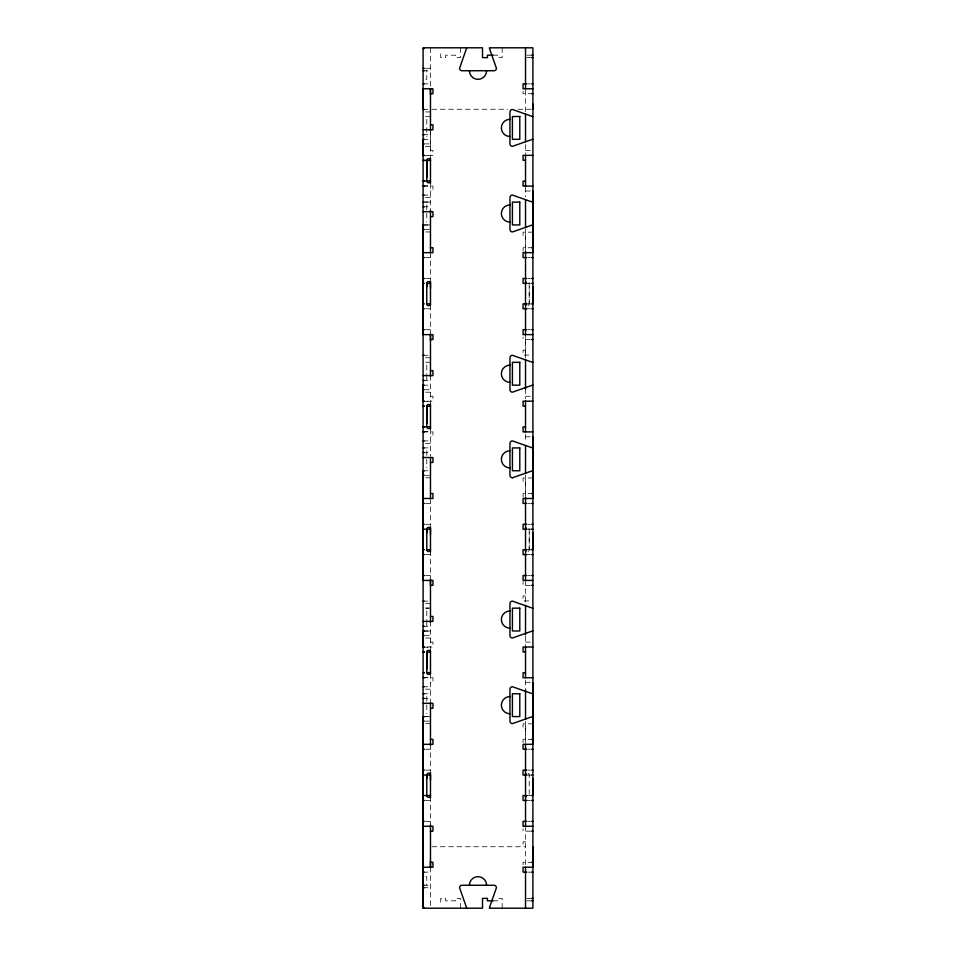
<?xml version="1.0" encoding="UTF-8"?>
<svg xmlns="http://www.w3.org/2000/svg" width="956" height="956" viewBox="0 0 956 956"><rect width="100%" height="100%" fill="white"/><g stroke="black" fill="none" stroke-linecap="round" stroke-linejoin="round"><path stroke-width="0.72" stroke-dasharray="4.78 3.58" d="M430.475 132.788L430.475 150.439L432.937 150.439L432.937 155.35L423.102 155.35M525.525 739.394L525.525 723.823M525.525 493.571L525.525 478M525.525 355.082L525.525 334.6L525.525 358.022M525.525 247.735L525.525 232.177M528.047 551.409A1.84 1.84 0 0 0 529.218 549.7L529.218 532.623M528.047 305.585A1.84 1.84 0 0 0 529.218 303.877L529.218 286.8M425.862 79.348L426.782 79.324L426.782 70.744M493.045 55.173L497.251 55.173L497.251 57.635L502.175 57.635L502.175 47.8M526.756 55.173L532.898 55.173M526.756 57.635L532.898 57.635M425.551 68.282L430.475 68.282M423.102 70.744L430.475 70.744M423.102 83.853L430.475 83.853M527.987 83.853L530.449 83.853M532.898 93.688L523.063 93.688L523.063 91.226M431.957 109.259L507.708 109.259M518.104 109.259L532.898 109.259M423.102 109.486L429.244 109.486M425.551 111.936L430.475 111.936M425.551 116.405L430.475 116.405M423.102 134.665L430.475 134.665M423.102 139.433L430.475 139.325M425.551 143.902L429.244 143.902M425.551 146.352L430.475 146.352M525.525 150.439L532.898 150.439M423.102 155.553L430.475 155.553M423.102 185.87L430.475 185.87M423.102 186.073L432.937 186.073L432.937 190.997L430.475 190.997M525.525 190.997L532.898 190.997M423.102 195.072L430.475 195.072M425.551 197.534L430.475 197.534M425.551 202.003L430.475 202.003M423.102 202.098L430.475 202.098M423.102 206.771L430.475 206.771M424.942 224.923L430.475 224.923M423.102 225.019L429.244 225.019M425.551 229.488L429.244 229.488M425.551 231.95L430.475 231.95M532.898 232.177L523.063 232.177L523.063 237.088L525.525 237.088M532.898 247.735L523.063 247.735L523.063 252.659M425.551 257.57L430.475 257.57M527.987 257.57L530.449 257.57M425.551 278.471L430.475 278.471M527.987 278.471L530.449 278.471M527.365 283.382L530.449 283.382M527.365 303.877L530.449 303.877M425.551 308.788L430.475 308.788M526.756 308.788L530.449 308.788M425.551 329.689L430.475 329.689M527.987 329.689L530.449 329.689M530.449 339.511L523.063 339.511L523.063 337.062M525.525 350.171L523.063 350.171L523.063 355.082L531.058 355.082M423.102 355.309L429.244 355.309M425.551 357.771L430.475 357.771M425.551 362.228L430.475 362.228M423.102 380.488L430.475 380.488M423.102 385.256L430.475 385.16M425.551 389.725L429.244 389.725M425.551 392.187L430.475 392.187M430.475 396.262L432.937 396.262L432.937 401.173L423.102 401.173M525.525 396.262L532.898 396.262M423.102 401.389L430.475 401.389M423.102 431.706L430.475 431.706M423.102 431.909L432.937 431.909L432.937 436.82L430.475 436.82M525.525 436.82L532.898 436.82M423.102 440.907L430.475 440.907M425.551 443.357L430.475 443.357M423.102 447.934L430.475 447.826M423.102 452.594L430.475 452.594M423.102 470.854L430.475 470.746M425.551 475.323L429.244 475.323M425.551 477.773L430.475 477.773M532.898 478L523.063 478L523.063 482.911L525.525 482.911M532.898 493.571L523.063 493.571L523.063 498.482M425.551 503.406L430.475 503.406M527.987 503.406L530.449 503.406M425.551 524.294L430.475 524.294M527.987 524.294L530.449 524.294M527.365 529.218L532.898 529.218M527.365 549.7L531.667 549.7M425.551 554.611L430.475 554.611M526.756 554.611L530.449 554.611M425.551 575.512L430.475 575.512M527.987 575.512L530.449 575.512M530.449 585.347L523.063 585.347L523.063 581.654M525.525 595.994L523.063 595.994L523.063 600.918L531.058 600.918M423.102 601.133L429.244 601.133M425.551 603.595L430.475 603.595M425.551 608.064L430.475 608.064M425.862 608.159L428.635 608.159M423.102 626.311L430.475 626.311M425.551 630.984L430.475 630.984M423.102 631.091L429.244 631.091M425.551 635.549L429.244 635.549M425.551 638.01L430.475 638.01M430.475 642.085L432.937 642.085L432.937 647.009L423.102 647.009M525.525 642.085L532.898 642.085M423.102 647.212L430.475 647.212M423.102 677.529L430.475 677.529M423.102 677.732L432.937 677.732L432.937 682.656L430.475 682.656M525.525 682.656L532.898 682.656M423.102 686.731L430.475 686.731M425.551 689.192L430.475 689.192M423.102 693.757L430.475 693.757M423.102 698.43L430.475 698.43M424.942 716.582L430.475 716.582M423.102 716.677L429.244 716.677M425.551 721.147L429.244 721.147M425.551 723.608L430.475 723.608M532.898 723.823L523.063 723.823L523.063 728.747L525.525 728.747M532.898 739.394L523.063 739.394L523.063 744.318M425.551 749.229L430.475 749.229M527.987 749.229L530.449 749.229M425.551 770.13L430.475 770.13M527.987 770.13L530.449 770.13M527.365 775.041L532.898 775.041M527.365 795.523L531.667 795.523M425.551 800.447L430.475 800.447M526.756 800.447L530.449 800.447M425.551 821.335L430.475 821.335M527.987 821.335L530.449 821.335M531.058 831.17L523.063 831.17L523.063 828.721M525.525 841.83L523.063 841.83L523.063 846.741M431.969 846.741L525.525 846.741M532.898 862.312L523.063 862.312L523.063 864.774M423.102 872.147L430.475 872.147M527.987 872.147L531.667 872.147M423.102 885.256L430.475 885.256M423.102 887.718L430.475 887.718M526.756 898.365L531.667 898.365M493.045 900.827L497.251 900.827L497.251 898.365L502.175 898.365L502.175 908.2M526.756 900.827L531.667 900.827M425.862 876.652L426.782 876.676L426.782 885.256M529.218 303.877L529.218 283.382A1.84 1.84 0 0 0 528.047 281.673M529.218 549.7L529.218 529.218A1.84 1.84 0 0 0 528.047 527.497M525.525 90.234L525.525 112.199M525.525 144.547L525.525 154.119M525.525 187.304L525.525 196.876M525.525 229.225L525.525 252.659M525.525 388.913L525.525 398.724M525.525 434.371L525.525 442.712M525.525 475.06L525.525 498.482M525.525 580.423L525.525 603.857M525.525 636.206L525.525 645.778M525.525 680.194L525.525 690.005M525.525 721.374L525.525 744.318M525.525 826.259L525.525 865.766M460.386 47.8L460.386 57.635L455.462 57.635L455.462 55.173L445.627 55.173L445.627 57.635L440.716 57.635L440.716 50.608M460.386 908.2L460.386 898.365L455.462 898.365L455.462 900.827L445.627 900.827L445.627 898.365L440.716 898.365L440.716 905.392M430.475 47.8L430.475 88.777M430.475 129.741L430.475 159.043M430.475 183.421L430.475 210.846M430.475 252.659L430.475 279.702M430.475 305.095L430.475 334.6M430.475 375.577L430.475 404.866M430.475 429.244L430.475 455.94M430.475 498.482L430.475 525.525M430.475 550.931L430.475 580.423M430.475 621.4L430.475 651.92M430.475 673.849L430.475 701.776M430.475 744.318L430.475 771.361M430.475 796.754L430.475 826.259M430.475 867.223L430.475 908.2M426.782 119.309L426.782 136.517M426.782 204.907L426.782 222.115M426.782 365.144L426.782 374.453M426.782 375.182L426.782 382.352M426.782 450.73L426.782 467.938M426.782 610.968L426.782 620.289M426.782 621.006L426.782 628.176M426.782 696.566L426.782 713.774M528.047 773.332A1.84 1.84 0 0 1 529.218 775.041L529.218 795.523A1.84 1.84 0 0 1 528.047 797.244"/><path stroke-width="1.43" d="M493.045 900.827L487.429 900.827L487.429 898.365L482.505 898.365L482.505 908.2L423.102 908.2L423.102 716.582M423.102 470.746L423.102 580.423L432.937 580.423L432.937 585.347L430.475 585.347M423.102 385.16L423.102 401.173L424.333 401.173M423.102 109.259L423.102 88.777L432.937 88.777L432.937 93.688L430.475 93.688M426.782 778.459L426.782 775.041A1.84 1.84 0 0 1 428.635 773.201A1.84 1.84 0 0 1 430.475 775.041L430.475 780.168M426.782 669.2L426.782 652.123A1.84 1.84 0 0 1 428.635 650.283A1.84 1.84 0 0 1 430.475 652.123L426.782 652.123L426.782 672.618A1.84 1.84 0 0 0 428.635 674.458A1.84 1.84 0 0 0 430.475 672.618L426.782 672.618M426.782 532.623L426.782 529.218A1.84 1.84 0 0 1 428.635 527.365A1.84 1.84 0 0 1 430.475 529.218L430.475 534.332M426.782 423.377L426.782 406.3A1.84 1.84 0 0 1 428.635 404.46A1.84 1.84 0 0 1 430.475 406.3L426.782 406.3L426.782 426.782A1.84 1.84 0 0 0 428.635 428.635A1.84 1.84 0 0 0 430.475 426.782L423.102 426.782M426.782 286.8L426.782 283.382A1.84 1.84 0 0 1 428.635 281.542A1.84 1.84 0 0 1 430.475 283.382L430.475 288.509M426.782 177.541L426.782 160.477A1.84 1.84 0 0 1 428.635 158.624A1.84 1.84 0 0 1 430.475 160.477L423.102 160.477M430.475 584.821L430.475 580.423M430.475 340.455L430.475 334.6L430.475 376.652M430.475 94.62L430.475 88.777L430.475 130.972M532.898 846.741L532.898 867.223L523.063 867.223L523.063 872.147L526.756 872.147M532.898 778.459L532.898 795.523L531.428 795.523M532.898 682.656L532.898 744.318L523.063 744.318L523.063 749.229L526.756 749.229M532.898 532.623L532.898 549.7L531.428 549.7M532.898 436.82L532.898 498.482L523.063 498.482L523.063 503.406L526.756 503.406M532.898 286.8L532.898 303.877L531.428 303.877M532.898 190.997L532.898 252.659L523.063 252.659L523.063 257.57L526.756 257.57M532.898 109.259L532.898 104.132M512.416 477.773L532.193 470.854A2.45 2.45 0 0 1 532.898 470.746M423.102 48.505L424.333 48.505M493.045 55.173L487.429 55.173L487.429 57.635L482.505 57.635L482.505 47.8L423.102 47.8L423.102 908.2M531.667 55.173L532.898 55.173M531.667 57.635L532.898 57.635M423.102 68.282L424.333 68.282M423.102 70.744L424.333 70.744M423.102 83.853L424.333 83.853M526.756 83.853L523.063 83.853L523.063 88.777L532.898 88.777M531.667 83.853L532.898 83.853M531.667 93.688L532.898 93.688M423.102 109.486L424.333 109.486M430.475 124.83L432.937 124.83L432.937 129.741L423.102 129.741M423.102 134.665L424.333 134.665M424.333 139.325L423.102 139.433L423.102 155.35L424.333 155.35M423.102 143.902L424.333 143.902M532.898 155.35L523.063 155.35L523.063 160.261L525.525 160.261M423.102 155.553L424.333 155.553M423.102 160.261L424.333 160.261M423.102 180.959L430.475 180.959A1.84 1.84 0 0 1 428.635 182.799A1.84 1.84 0 0 1 426.782 180.959L426.782 160.477M423.102 181.162L424.333 181.162M525.525 181.162L523.063 181.162L523.063 186.073L532.898 186.073M423.102 185.87L424.333 185.87M423.102 186.073L424.333 186.073M423.102 195.072L424.333 195.072M423.102 202.098L424.333 202.098M423.102 206.771L424.333 206.771M423.102 211.682L432.937 211.682L432.937 216.606L430.475 216.606M424.333 225.019L423.102 225.019L423.102 334.6L432.937 334.6L432.937 339.511L430.475 339.511M423.102 229.488L424.333 229.488M430.475 247.735L432.937 247.735L432.937 252.659L423.102 252.659M531.667 247.735L532.898 247.735M423.102 257.57L424.333 257.57M531.667 257.57L532.898 257.57M423.102 278.471L424.333 278.471M526.756 278.471L523.063 278.471L523.063 283.382L527.007 283.382M531.667 278.471L532.898 278.471M423.102 283.382L424.333 283.382M430.475 283.382L426.782 283.382L426.782 303.877A1.84 1.84 0 0 0 428.635 305.717A1.84 1.84 0 0 0 430.475 303.877L426.782 303.877M531.667 283.382L532.898 283.382M423.102 303.877L424.333 303.877M527.007 303.877L523.063 303.877L523.063 308.788L526.756 308.788M423.102 308.788L424.333 308.788M531.667 308.788L532.898 308.788M423.102 329.689L424.333 329.689M526.756 329.689L523.063 329.689L523.063 334.6L532.898 334.6M531.667 329.689L532.898 329.689M531.667 339.511L532.898 339.511M423.102 355.309L424.333 355.309M430.475 370.653L432.937 370.653L432.937 375.577L423.102 375.577M423.102 380.488L424.333 380.488M423.102 385.256L424.333 385.16M423.102 389.725L424.333 389.725M532.898 401.173L523.063 401.173L523.063 406.097L525.525 406.097M423.102 401.389L424.333 401.389M423.102 406.097L424.333 406.097M423.102 406.3L424.333 406.3M423.102 426.985L424.333 426.985M525.525 426.985L523.063 426.985L523.063 431.909L532.898 431.909M423.102 431.706L424.333 431.706M423.102 431.909L424.333 431.909M423.102 440.907L424.333 440.907M423.102 447.934L424.333 447.934M423.102 452.594L424.333 452.594M423.102 457.518L432.937 457.518L432.937 462.429L430.475 462.429M423.102 470.854L424.333 470.854M423.102 475.323L424.333 475.323M430.475 493.571L432.937 493.571L432.937 498.482L423.102 498.482M531.667 493.571L532.898 493.571M423.102 503.406L424.333 503.406M531.667 503.406L532.898 503.406M423.102 524.294L424.333 524.294M526.756 524.294L523.063 524.294L523.063 529.218L526.756 529.218M531.667 524.294L532.898 524.294M423.102 529.218L430.475 529.218M531.428 529.218L532.898 529.218M423.102 549.7L424.333 549.7M426.782 549.7L430.475 549.7A1.84 1.84 0 0 1 428.635 551.54A1.84 1.84 0 0 1 426.782 549.7L426.782 529.218M527.007 549.7L523.063 549.7L523.063 554.611L526.756 554.611M423.102 554.611L424.333 554.611M531.667 554.611L532.898 554.611M423.102 575.512L424.333 575.512M526.756 575.512L523.063 575.512L523.063 580.423L532.898 580.423M531.667 575.512L532.898 575.512M531.667 585.347L532.898 585.347M423.102 601.133L424.333 601.133M430.475 616.489L432.937 616.489L432.937 621.4L423.102 621.4M423.102 626.311L424.333 626.311M424.333 630.984L423.102 630.984L423.102 647.009L424.333 647.009M423.102 631.091L424.333 631.091M423.102 635.549L424.333 635.549M532.898 647.009L523.063 647.009L523.063 651.92L525.525 651.92M423.102 647.212L424.333 647.212M423.102 651.92L424.333 651.92M423.102 652.123L424.333 652.123M423.102 672.618L424.333 672.618M423.102 672.821L424.333 672.821M525.525 672.821L523.063 672.821L523.063 677.732L532.898 677.732M423.102 677.529L424.333 677.529M423.102 677.732L424.333 677.732M423.102 686.731L424.333 686.731M423.102 693.757L424.333 693.757M423.102 698.43L424.333 698.43M423.102 703.341L432.937 703.341L432.937 708.265L430.475 708.265M423.102 716.677L424.333 716.677M423.102 721.147L424.333 721.147M430.475 739.394L432.937 739.394L432.937 744.318L423.102 744.318M531.667 739.394L532.898 739.394M423.102 749.229L424.333 749.229M531.667 749.229L532.898 749.229M423.102 770.13L424.333 770.13M526.756 770.13L523.063 770.13L523.063 775.041L526.756 775.041M531.667 770.13L532.898 770.13M423.102 775.041L430.475 775.041M531.667 775.041L532.898 775.041M423.102 795.523L430.475 795.523A1.84 1.84 0 0 1 428.635 797.376A1.84 1.84 0 0 1 426.782 795.523L426.782 775.041M527.007 795.523L523.063 795.523L523.063 800.447L526.756 800.447M423.102 800.447L424.333 800.447M531.667 800.447L532.898 800.447M423.102 821.335L424.333 821.335M526.756 821.335L523.063 821.335L523.063 826.259L532.898 826.259M531.667 821.335L532.898 821.335M423.102 826.259L432.937 826.259L432.937 831.17L430.475 831.17M531.667 831.17L532.898 831.17M430.475 862.312L432.937 862.312L432.937 867.223L423.102 867.223M531.667 862.312L532.898 862.312M423.102 872.147L424.333 872.147M531.667 872.147L532.898 872.147M423.102 885.256L424.333 885.256M423.102 887.718L424.333 887.718M531.667 898.365L532.898 898.365M531.667 900.827L532.898 900.827M423.102 907.495L424.333 907.495M525.525 47.8L525.525 88.777M525.525 113.668L525.525 141.727M525.525 155.35L525.525 186.073M525.525 199.696L525.525 227.755M525.525 251.428L525.525 334.6M525.525 359.492L525.525 389.008M525.525 401.173L525.525 431.909M525.525 445.532L525.525 473.59M525.525 497.251L525.525 580.423M525.525 605.327L525.525 634.844M525.525 647.009L525.525 677.732M525.525 690.005L525.525 719.414M525.525 744.318L525.525 826.259M525.525 867.223L525.525 908.2M430.475 158.015L430.475 183.421M430.475 210.117L430.475 252.659M430.475 280.933L430.475 305.095M430.475 403.838L430.475 429.244M430.475 457.41L430.475 498.482M430.475 526.756L430.475 552.162M430.475 579.205L430.475 622.476M430.475 650.905L430.475 673.849M430.475 702.505L430.475 745.549M430.475 772.579L430.475 797.985M430.475 825.028L430.475 867.223L430.475 861.38M525.525 775.041A1.84 1.84 0 0 1 526.063 773.739M526.063 796.838A1.84 1.84 0 0 1 525.525 795.523M525.525 529.218A1.84 1.84 0 0 1 526.063 527.915M526.063 551.003A1.84 1.84 0 0 1 525.525 549.7M525.525 283.382A1.84 1.84 0 0 1 526.063 282.08M526.063 305.179A1.84 1.84 0 0 1 525.525 303.877M469.396 885.256A8.604 8.604 0 0 1 478 876.652A8.604 8.604 0 0 1 486.604 885.256M466.588 908.2A2.462 2.462 0 0 0 466.492 907.495L459.561 887.718A2.462 2.462 0 0 1 462.023 885.256L493.977 885.256A2.462 2.462 0 0 1 496.439 887.718L489.508 907.495A2.462 2.462 0 0 0 489.412 908.2L532.898 908.2L532.898 47.8L489.412 47.8A2.462 2.462 0 0 0 489.508 48.505L496.439 68.282A2.462 2.462 0 0 1 493.977 70.744L462.023 70.744A2.462 2.462 0 0 1 459.561 68.282L466.492 48.505A2.462 2.462 0 0 0 466.588 47.8M532.898 716.582A2.462 2.462 0 0 0 532.193 716.677L512.416 723.608A2.462 2.462 0 0 1 509.954 721.147L509.954 689.192A2.462 2.462 0 0 1 512.416 686.731L532.193 693.65A2.462 2.462 0 0 0 532.898 693.757M509.954 713.774A8.604 8.604 0 0 1 501.35 705.17A8.604 8.604 0 0 1 509.954 696.566M532.898 630.984A2.462 2.462 0 0 0 532.193 631.091L512.416 638.01A2.462 2.462 0 0 1 509.954 635.549L509.954 603.595A2.462 2.462 0 0 1 512.416 601.133L532.193 608.064A2.462 2.462 0 0 0 532.898 608.159M509.954 628.176A8.604 8.604 0 0 1 501.35 619.572A8.604 8.604 0 0 1 509.954 610.968M512.416 477.773A2.462 2.462 0 0 1 509.954 475.323L509.954 443.357A2.462 2.462 0 0 1 512.416 440.907L532.193 447.826A2.462 2.462 0 0 0 532.898 447.934M509.954 467.938A8.604 8.604 0 0 1 501.35 459.334A8.604 8.604 0 0 1 509.954 450.73M532.898 385.16A2.462 2.462 0 0 0 532.193 385.256L512.416 392.187A2.462 2.462 0 0 1 509.954 389.725L509.954 357.771A2.462 2.462 0 0 1 512.416 355.309L532.193 362.228A2.462 2.462 0 0 0 532.898 362.336M509.954 382.352A8.604 8.604 0 0 1 501.35 373.748A8.604 8.604 0 0 1 509.954 365.144M532.898 224.923A2.462 2.462 0 0 0 532.193 225.019L512.416 231.95A2.462 2.462 0 0 1 509.954 229.488L509.954 197.534A2.462 2.462 0 0 1 512.416 195.072L532.193 202.003A2.462 2.462 0 0 0 532.898 202.098M509.954 222.115A8.604 8.604 0 0 1 501.35 213.511A8.604 8.604 0 0 1 509.954 204.907M532.898 139.325A2.45 2.45 0 0 0 532.193 139.433L512.416 146.352A2.462 2.462 0 0 1 509.954 143.902L509.954 111.936A2.462 2.462 0 0 1 512.416 109.486L532.193 116.405A2.462 2.462 0 0 0 532.898 116.513M509.954 136.517A8.604 8.604 0 0 1 501.35 127.913A8.604 8.604 0 0 1 509.954 119.309M486.604 70.744A8.604 8.604 0 0 1 478 79.348A8.604 8.604 0 0 1 469.396 70.744M519.789 116.513L512.416 116.513L512.416 139.325L519.789 139.325L519.789 116.513M519.789 202.098L512.416 202.098L512.416 224.923L519.789 224.923L519.789 202.098M519.789 362.336L512.416 362.336L512.416 385.16L519.789 385.16L519.789 362.336M519.789 447.934L512.416 447.934L512.416 470.746L519.789 470.746L519.789 447.934M519.789 608.159L512.416 608.159L512.416 630.984L519.789 630.984L519.789 608.159M519.789 693.757L512.416 693.757L512.416 716.582L519.789 716.582L519.789 693.757"/></g></svg>
